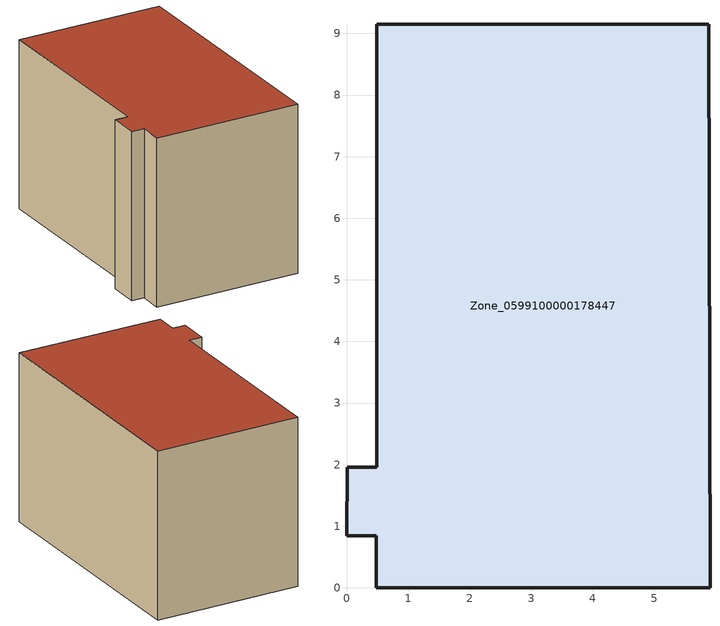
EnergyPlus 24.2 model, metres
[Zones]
Zone_0599100000178447
 floor ground (C_G): 5.88,9.15 5.9,0 0.48,0.01 0.48,0.85 0,0.85 0.01,1.96 0.49,1.96 0.49,9.15 z0
 wall outside (C_F): 5.9,0 5.88,9.15 0.49,9.15 0.49,1.96 0.01,1.96 0,0.85 0.48,0.85 0.48,0.01 5.9,0 z0:6.17
 roof outside (C_R): 0.48,0.01 5.9,0 5.88,9.15 0.49,9.15 0.49,1.96 0.01,1.96 0,0.85 0.48,0.85 z6.17
[BUILDING]
Pand.0599100000178447: North Axis=0; Terrain=City; Loads Convergence Tolerance Value=0.04; Temperature Convergence Tolerance Value=0.4; Solar Distribution=FullExterior; Maximum Number of Warmup Days=25; Minimum Number of Warmup Days=1
[Site:Location]
Rotterdam.The.Hague.AP_ZH_NLD Design_Conditions: Latitude=51.96; Longitude=4.45; Time Zone=1; Elevation=-4.5
[SITE:GROUNDTEMPERATURE:BUILDINGSURFACE]
18, 18, 18, 18, 18, 18, 18, 18, 18, 18, 18, 18
[MATERIAL] Thermal Absorptance=0.9; Solar Absorptance=0.7; Visible Absorptance=0.7
Name | Roughness | Thickness | Conductivity | Density | Specific Heat
G.TC.1946-1964 | MediumSmooth | 0.15 | 1 | 540 | 1210
F.TC.1946-1964 | Rough | 0.3 | 0.857143 | 1920 | 840
R.TC.1946-1964 | MediumRough | 0.2 | 0.235294 | 1500 | 1000
[CONSTRUCTION]
C_G: G.TC.1946-1964
C_F: F.TC.1946-1964
C_R: R.TC.1946-1964
[ZONE]
Zone_0599100000178447: Type=1; Multiplier=1; Ceiling Height=Autocalculate; Volume=Autocalculate; Floor Area=autocalculate; Part of Total Floor Area=Yes
[ZONEINFILTRATION:DESIGNFLOWRATE]
Infil_Zone_0599100000178447: Zone or ZoneList or Space or SpaceList=Zone_0599100000178447; Schedule=AlwaysOn; Design Flow Rate Calculation Method=Flow/Area; Flow Rate per Floor Area=0.003; Constant Term Coefficient=1; Temperature Term Coefficient=0; Velocity Term Coefficient=0; Velocity Squared Term Coefficient=0
[HVACTEMPLATE:ZONE:IDEALLOADSAIRSYSTEM]
Zone_0599100000178447: Maximum Heating Supply Air Temperature=50; Minimum Cooling Supply Air Temperature=13; Maximum Heating Supply Air Humidity Ratio=0.0156; Minimum Cooling Supply Air Humidity Ratio=0.0077; Heating Limit=NoLimit; Cooling Limit=NoLimit; Dehumidification Control Type=ConstantSensibleHeatRatio; Cooling Sensible Heat Ratio=0.7; Dehumidification Setpoint=60; Humidification Control Type=None; Humidification Setpoint=30; Outdoor Air Method=None; Outdoor Air Flow Rate per Person=0.00944; Outdoor Air Flow Rate per Zone Floor Area=0; Outdoor Air Flow Rate per Zone=0; Demand Controlled Ventilation Type=None; Outdoor Air Economizer Type=NoEconomizer; Heat Recovery Type=None; Sensible Heat Recovery Effectiveness=0.7; Latent Heat Recovery Effectiveness=0.65
[ZONECONTROL:THERMOSTAT]
ThermostatControl_Zone_0599100000178447: Zone or ZoneList=Zone_0599100000178447; Control Type Schedule=DualSetpointControlType; Control 1=Thermostat_Zone_0599100000178447; Temperature Difference Between Cutout And Setpoint=0
[THERMOSTATSETPOINT:DUALSETPOINT]
Thermostat_Zone_0599100000178447: Heating Setpoint Temperature Schedule=HeatingSetpoint_Zone_0599100000178447; Cooling Setpoint Temperature Schedule=CoolingSetpoint_Zone_0599100000178447
[SCHEDULE:COMPACT]
HeatingSetpoint_Zone_0599100000178447: Through: 12/31, For: AllDays, Until: 24:00, 21
CoolingSetpoint_Zone_0599100000178447: Through: 12/31, For: AllDays, Until: 24:00, 24
DualSetpointControlType: Through: 12/31, For: AllDays, Until: 24:00, 4
AlwaysOn: Through: 12/31, For: AllDays, Until: 24:00, 1
